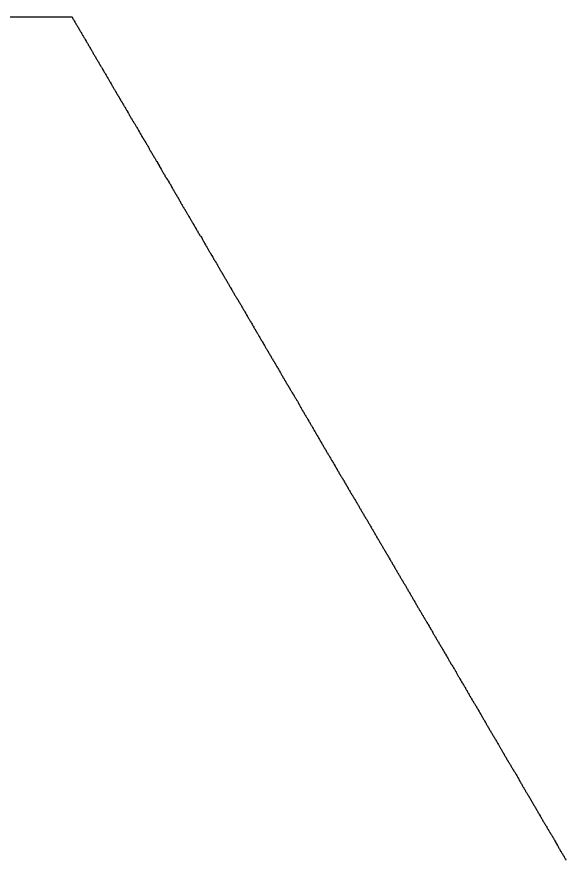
# Model space of a CAD drawing. Header units: metres. Extents: x 645448 to 751671, y 165005 to 309238.
# Drawn here: x 692457 to 739466, y 237122 to 309238 of the extents above; entities that cross this region are included whole.
import ezdxf

# ---------------------------------------------------------------- set-up
doc = ezdxf.new("R2010")
doc.units = ezdxf.units.M
doc.layers.add('alpha_boundary_shrunk', color=7, linetype='Continuous')

msp = doc.modelspace()

# ---------------------------------------------------------------- linework, layer by layer
at = {"layer": 'alpha_boundary_shrunk', "color": 1}
msp.add_lwpolyline([(690627, 309238), (697165, 309238), (697178, 309215), (697210, 309171), (697222, 309158), (697261, 309080), (697297, 309008), (697323, 308961), (697355, 308917), (697367, 308904), (697406, 308826), (697432, 308780), (697463, 308736), (697475, 308723), (697478, 308718), (697514, 308645), (697541, 308599), (697572, 308555), (697584, 308542), (697623, 308464), (697650, 308417), (697681, 308374), (697693, 308361), (697696, 308355), (697768, 308210), (697794, 308164), (697826, 308120), (697838, 308107), (697840, 308102), (697877, 308029), (697903, 307983), (697935, 307939), (697947, 307926), (697949, 307920), (697985, 307848), (698022, 307776), (698048, 307729), (698079, 307685), (698091, 307672), (698094, 307667), (698130, 307594), (698157, 307548), (698188, 307504), (698200, 307491), (698203, 307486), (698239, 307413), (698266, 307367), (698297, 307323), (698309, 307310), (698312, 307304), (698384, 307160), (698411, 307113), (698442, 307069), (698454, 307056), (698456, 307051), (698493, 306978), (698519, 306932), (698551, 306888), (698563, 306875), (698601, 306797), (698638, 306725), (698664, 306678), (698696, 306635), (698707, 306621), (698710, 306616), (698746, 306543), (698773, 306497), (698804, 306453), (698816, 306440), (698819, 306435), (698891, 306290), (698918, 306243), (698949, 306200), (698961, 306186), (698964, 306181), (699000, 306109), (699027, 306062), (699058, 306019), (699070, 306005), (699072, 306000), (699109, 305927), (699135, 305881), (699167, 305837), (699179, 305824), (699181, 305819), (699217, 305746), (699254, 305674), (699280, 305627), (699312, 305584), (699323, 305570), (699362, 305493), (699389, 305446), (699420, 305403), (699432, 305389), (699435, 305384), (699471, 305311), (699507, 305239), (699534, 305192), (699565, 305149), (699577, 305136), (699580, 305130), (699616, 305058), (699643, 305011), (699674, 304968), (699686, 304954), (699688, 304949), (699725, 304877), (699751, 304830), (699783, 304787), (699795, 304773), (699797, 304768), (699870, 304623), (699896, 304576), (699928, 304533), (699939, 304520), (699942, 304514), (699978, 304442), (700005, 304395), (700036, 304352), (700048, 304338), (700087, 304261), (700123, 304188), (700150, 304142), (700181, 304098), (700193, 304085), (700196, 304079), (700232, 304007), (700259, 303960), (700290, 303917), (700302, 303904), (700305, 303898), (700377, 303753), (700403, 303707), (700435, 303663), (700447, 303650), (700449, 303645), (700486, 303572), (700512, 303526), (700544, 303482), (700556, 303469), (700558, 303463), (700594, 303391), (700621, 303344), (700652, 303301), (700664, 303288), (700703, 303210), (700739, 303137), (700766, 303091), (700797, 303047), (700809, 303034), (700848, 302956), (700875, 302910), (700906, 302866), (700918, 302853), (700921, 302847), (700993, 302702), (701019, 302656), (701051, 302612), (701063, 302599), (701065, 302594), (701102, 302521), (701128, 302475), (701160, 302431), (701172, 302418), (701210, 302340), (701237, 302294), (701268, 302250), (701280, 302237), (701283, 302231), (701355, 302086), (701382, 302040), (701413, 301996), (701425, 301983), (701428, 301978), (701464, 301905), (701491, 301859), (701522, 301815), (701534, 301802), (701537, 301797), (701573, 301724), (701609, 301652), (701636, 301605), (701667, 301562), (701703, 301522), (701718, 301507), (701754, 301434), (701790, 301362), (701817, 301315), (701848, 301272), (701860, 301258), (701899, 301181), (701971, 301036), (701998, 300989), (702029, 300946), (702041, 300932), (702044, 300927), (702080, 300854), (702107, 300808), (702138, 300764), (702150, 300751), (702189, 300673), (702225, 300601), (702252, 300554), (702283, 300511), (702295, 300497), (702297, 300492), (702334, 300420), (702360, 300373), (702392, 300330), (702404, 300316), (702406, 300311), (702442, 300238), (702469, 300192), (702500, 300148), (702536, 300108), (702551, 300093), (702587, 300021), (702660, 299876), (702686, 299829), (702718, 299786), (702730, 299773), (702732, 299767), (702769, 299695), (702805, 299622), (702831, 299576), (702863, 299532), (702875, 299519), (702877, 299514), (702950, 299369), (702976, 299322), (703008, 299279), (703020, 299265), (703022, 299260), (703058, 299188), (703085, 299141), (703116, 299098), (703128, 299084), (703167, 299006), (703203, 298934), (703230, 298887), (703261, 298844), (703273, 298831), (703276, 298825), (703312, 298753), (703339, 298706), (703370, 298663), (703406, 298623), (703421, 298608), (703457, 298535), (703484, 298489), (703515, 298445), (703527, 298432), (703530, 298427), (703566, 298354), (703602, 298282), (703628, 298235), (703660, 298192), (703672, 298178), (703711, 298101), (703747, 298028), (703783, 297956), (703819, 297883), (703846, 297837), (703877, 297793), (703889, 297780), (703892, 297774), (703928, 297702), (703955, 297655), (703986, 297612), (703998, 297599), (704001, 297593), (704037, 297521), (704063, 297474), (704095, 297431), (704107, 297417), (704146, 297340), (704182, 297267), (704208, 297221), (704240, 297177), (704252, 297164), (704254, 297158), (704281, 297112), (704312, 297068), (704324, 297055), (704327, 297050), (704363, 296977), (704389, 296931), (704421, 296887), (704433, 296874), (704435, 296868), (704508, 296724), (704534, 296677), (704566, 296633), (704578, 296620), (704580, 296615), (704653, 296470), (704679, 296423), (704711, 296380), (704723, 296366), (704725, 296361), (704798, 296216), (704824, 296170), (704856, 296126), (704868, 296113), (704870, 296108), (704906, 296035), (704933, 295988), (704964, 295945), (704976, 295932), (705015, 295854), (705042, 295807), (705073, 295764), (705085, 295750), (705088, 295745), (705160, 295600), (705187, 295554), (705218, 295510), (705230, 295497), (705233, 295492), (705259, 295445), (705290, 295401), (705302, 295388), (705305, 295383), (705341, 295310), (705368, 295264), (705399, 295220), (705411, 295207), (705414, 295202), (705450, 295129), (705477, 295083), (705508, 295039), (705520, 295026), (705522, 295020), (705549, 294974), (705580, 294930), (705592, 294917), (705595, 294912), (705631, 294839), (705667, 294767), (705704, 294694), (705776, 294549), (705803, 294503), (705834, 294459), (705846, 294446), (705849, 294441), (705885, 294368), (705911, 294322), (705943, 294278), (705955, 294265), (705957, 294260), (705994, 294187), (706030, 294115), (706056, 294068), (706088, 294024), (706100, 294011), (706102, 294006), (706138, 293933), (706165, 293887), (706196, 293843), (706232, 293803), (706247, 293788), (706283, 293716), (706320, 293643), (706356, 293571), (706382, 293524), (706414, 293481), (706426, 293468), (706428, 293462), (706465, 293390), (706501, 293317), (706527, 293271), (706559, 293227), (706571, 293214), (706573, 293209), (706610, 293136), (706646, 293064), (706672, 293017), (706704, 292974), (706716, 292960), (706718, 292955), (706755, 292883), (706781, 292836), (706812, 292792), (706824, 292779), (706827, 292774), (706863, 292701), (706890, 292655), (706921, 292611), (706933, 292598), (706972, 292520), (707008, 292448), (707035, 292401), (707066, 292358), (707078, 292344), (707081, 292339), (707117, 292267), (707143, 292220), (707175, 292176), (707187, 292163), (707189, 292158), (707226, 292085), (707252, 292039), (707283, 291995), (707295, 291982), (707298, 291977), (707334, 291904), (707371, 291832), (707397, 291785), (707428, 291742), (707440, 291728), (707443, 291723), (707469, 291676), (707501, 291633), (707513, 291620), (707515, 291614), (707588, 291469), (707624, 291397), (707651, 291350), (707682, 291307), (707694, 291293), (707733, 291216), (707759, 291169), (707791, 291126), (707803, 291112), (707805, 291107), (707842, 291035), (707868, 290988), (707899, 290944), (707911, 290931), (707950, 290853), (707987, 290781), (708013, 290734), (708044, 290691), (708056, 290677), (708095, 290600), (708122, 290553), (708153, 290510), (708189, 290470), (708225, 290433), (708240, 290418), (708276, 290346), (708349, 290201), (708385, 290129), (708412, 290082), (708443, 290039), (708455, 290025), (708494, 289947), (708530, 289875), (708603, 289730), (708629, 289683), (708660, 289640), (708672, 289627), (708675, 289621), (708711, 289549), (708738, 289502), (708769, 289459), (708781, 289445), (708784, 289440), (708820, 289368), (708856, 289295), (708883, 289249), (708914, 289205), (708926, 289192), (708929, 289186), (708965, 289114), (708991, 289067), (709023, 289024), (709035, 289011), (709074, 288933), (709100, 288886), (709131, 288843), (709143, 288829), (709146, 288824), (709219, 288679), (709245, 288633), (709276, 288589), (709288, 288576), (709291, 288570), (709327, 288498), (709354, 288451), (709385, 288408), (709397, 288395), (709400, 288389), (709426, 288343), (709458, 288299), (709470, 288286), (709472, 288281), (709508, 288208), (709535, 288162), (709566, 288118), (709578, 288105), (709581, 288099), (709607, 288053), (709623, 288031), (709635, 287997), (709653, 287954), (709690, 287882), (709716, 287835), (709747, 287792), (709759, 287779), (709762, 287773), (709798, 287701), (709835, 287628), (709861, 287582), (709892, 287538), (709904, 287525), (709907, 287520), (709943, 287447), (709970, 287401), (710001, 287357), (710013, 287344), (710016, 287338), (710052, 287266), (710078, 287219), (710110, 287176), (710122, 287163), (710124, 287157), (710161, 287085), (710197, 287012), (710223, 286966), (710255, 286922), (710267, 286909), (710269, 286904), (710306, 286831), (710332, 286785), (710363, 286741), (710375, 286728), (710378, 286722), (710414, 286650), (710451, 286577), (710477, 286531), (710508, 286487), (710520, 286474), (710559, 286396), (710586, 286350), (710617, 286306), (710629, 286293), (710632, 286288), (710668, 286215), (710694, 286169), (710726, 286125), (710738, 286112), (710740, 286106), (710777, 286034), (710813, 285961), (710839, 285915), (710871, 285871), (710883, 285858), (710885, 285853), (710922, 285780), (710948, 285734), (710979, 285690), (710991, 285677), (710994, 285672), (711030, 285599), (711067, 285527), (711093, 285480), (711124, 285437), (711136, 285423), (711139, 285418), (711175, 285345), (711202, 285299), (711233, 285255), (711245, 285242), (711248, 285237), (711284, 285164), (711311, 285118), (711342, 285074), (711354, 285061), (711356, 285056), (711383, 285009), (711414, 284966), (711426, 284952), (711429, 284947), (711465, 284874), (711492, 284828), (711523, 284784), (711535, 284771), (711538, 284766), (711574, 284693), (711600, 284647), (711632, 284603), (711644, 284590), (711646, 284585), (711683, 284512), (711719, 284440), (711755, 284367), (711791, 284295), (711818, 284248), (711849, 284205), (711861, 284191), (711900, 284113), (711927, 284067), (711958, 284023), (711970, 284010), (711972, 284005), (712045, 283860), (712071, 283813), (712103, 283770), (712115, 283756), (712117, 283751), (712154, 283679), (712180, 283632), (712212, 283589), (712223, 283575), (712226, 283570), (712262, 283497), (712289, 283451), (712320, 283407), (712332, 283394), (712371, 283316), (712398, 283270), (712429, 283226), (712441, 283213), (712444, 283208), (712480, 283135), (712506, 283088), (712538, 283045), (712550, 283032), (712588, 282954), (712625, 282881), (712651, 282835), (712683, 282791), (712695, 282778), (712733, 282700), (712770, 282628), (712796, 282581), (712828, 282538), (712839, 282524), (712842, 282519), (712878, 282447), (712905, 282400), (712936, 282357), (712948, 282343), (712951, 282338), (712987, 282265), (713023, 282193), (713050, 282146), (713081, 282103), (713093, 282090), (713096, 282084), (713132, 282012), (713159, 281965), (713190, 281922), (713202, 281908), (713205, 281903), (713241, 281831), (713277, 281758), (713303, 281712), (713335, 281668), (713347, 281655), (713349, 281649), (713376, 281603), (713407, 281559), (713419, 281546), (713422, 281541), (713458, 281468), (713494, 281396), (713521, 281349), (713552, 281306), (713564, 281292), (713567, 281287), (713603, 281215), (713639, 281142), (713666, 281096), (713697, 281052), (713709, 281039), (713712, 281033), (713748, 280961), (713775, 280914), (713806, 280871), (713818, 280858), (713857, 280780), (713883, 280733), (713915, 280690), (713927, 280676), (713929, 280671), (714002, 280526), (714028, 280479), (714060, 280436), (714072, 280423), (714074, 280417), (714110, 280345), (714137, 280298), (714168, 280255), (714180, 280242), (714183, 280236), (714219, 280164), (714255, 280091), (714282, 280045), (714313, 280001), (714325, 279988), (714328, 279983), (714364, 279910), (714391, 279863), (714422, 279820), (714434, 279807), (714437, 279801), (714473, 279729), (714499, 279682), (714531, 279639), (714543, 279625), (714545, 279620), (714581, 279548), (714618, 279475), (714644, 279429), (714676, 279385), (714688, 279372), (714690, 279367), (714726, 279294), (714753, 279247), (714784, 279204), (714796, 279191), (714799, 279185), (714835, 279113), (714871, 279040), (714898, 278994), (714929, 278950), (714941, 278937), (714944, 278932), (714980, 278859), (715007, 278813), (715038, 278769), (715050, 278756), (715053, 278751), (715089, 278678), (715115, 278631), (715147, 278588), (715159, 278575), (715197, 278497), (715234, 278424), (715260, 278378), (715292, 278334), (715304, 278321), (715306, 278316), (715342, 278243), (715369, 278197), (715400, 278153), (715412, 278140), (715415, 278135), (715487, 277990), (715514, 277943), (715545, 277899), (715557, 277886), (715560, 277881), (715596, 277808), (715623, 277762), (715654, 277718), (715666, 277705), (715669, 277700), (715705, 277627), (715731, 277581), (715763, 277537), (715775, 277524), (715777, 277519), (715813, 277446), (715850, 277374), (715876, 277327), (715908, 277283), (715920, 277270), (715958, 277192), (715985, 277146), (716016, 277102), (716028, 277089), (716031, 277084), (716067, 277011), (716094, 276965), (716125, 276921), (716137, 276908), (716176, 276830), (716212, 276758), (716239, 276711), (716270, 276667), (716306, 276628), (716321, 276613), (716357, 276540), (716384, 276494), (716415, 276450), (716427, 276437), (716430, 276431), (716466, 276359), (716492, 276312), (716524, 276269), (716536, 276256), (716538, 276250), (716574, 276178), (716611, 276105), (716647, 276033), (716683, 275960), (716710, 275914), (716741, 275870), (716753, 275857), (716756, 275852), (716792, 275779), (716828, 275707), (716855, 275660), (716886, 275617), (716898, 275603), (716901, 275598), (716937, 275526), (716963, 275479), (716995, 275435), (717007, 275422), (717009, 275417), (717046, 275344), (717082, 275272), (717108, 275225), (717140, 275182), (717152, 275168), (717154, 275163), (717190, 275091), (717217, 275044), (717248, 275001), (717260, 274987), (717299, 274910), (717326, 274863), (717357, 274819), (717369, 274806), (717372, 274801), (717444, 274656), (717471, 274609), (717502, 274566), (717514, 274552), (717517, 274547), (717553, 274475), (717589, 274402), (717616, 274356), (717647, 274312), (717659, 274299), (717662, 274294), (717698, 274221), (717724, 274174), (717756, 274131), (717768, 274118), (717770, 274112), (717806, 274040), (717843, 273967), (717869, 273921), (717901, 273877), (717913, 273864), (717915, 273859), (717951, 273786), (717978, 273740), (718009, 273696), (718021, 273683), (718024, 273677), (718060, 273605), (718096, 273533), (718123, 273486), (718154, 273442), (718166, 273429), (718169, 273424), (718205, 273351), (718232, 273305), (718263, 273261), (718275, 273248), (718278, 273243), (718314, 273170), (718350, 273098), (718377, 273051), (718408, 273008), (718420, 272994), (718422, 272989), (718459, 272917), (718485, 272870), (718517, 272826), (718529, 272813), (718531, 272808), (718567, 272735), (718594, 272689), (718625, 272645), (718637, 272632), (718640, 272627), (718676, 272554), (718712, 272482), (718739, 272435), (718770, 272392), (718782, 272378), (718785, 272373), (718821, 272301), (718848, 272254), (718879, 272210), (718891, 272197), (718930, 272119), (718966, 272047), (718993, 272000), (719024, 271957), (719036, 271943), (719075, 271866), (719101, 271819), (719133, 271776), (719145, 271762), (719147, 271757), (719183, 271685), (719210, 271638), (719241, 271594), (719253, 271581), (719256, 271576), (719292, 271503), (719328, 271431), (719355, 271384), (719386, 271341), (719398, 271327), (719401, 271322), (719437, 271250), (719464, 271203), (719495, 271160), (719507, 271146), (719546, 271069), (719572, 271022), (719604, 270978), (719616, 270965), (719618, 270960), (719691, 270815), (719717, 270768), (719749, 270725), (719761, 270711), (719763, 270706), (719799, 270634), (719826, 270587), (719857, 270544), (719869, 270530), (719872, 270525), (719908, 270452), (719935, 270406), (719966, 270362), (719978, 270349), (719981, 270344), (720053, 270199), (720080, 270152), (720111, 270109), (720123, 270095), (720126, 270090), (720162, 270018), (720188, 269971), (720220, 269928), (720232, 269914), (720271, 269836), (720297, 269790), (720328, 269746), (720340, 269733), (720343, 269728), (720379, 269655), (720406, 269609), (720437, 269565), (720449, 269552), (720452, 269547), (720488, 269474), (720524, 269402), (720551, 269355), (720582, 269312), (720594, 269298), (720597, 269293), (720633, 269220), (720659, 269174), (720691, 269130), (720703, 269117), (720742, 269039), (720768, 268993), (720799, 268949), (720811, 268936), (720814, 268931), (720850, 268858), (720877, 268812), (720908, 268768), (720920, 268755), (720923, 268749), (720959, 268677), (720995, 268604), (721022, 268558), (721053, 268514), (721065, 268501), (721068, 268496), (721104, 268423), (721130, 268377), (721162, 268333), (721174, 268320), (721176, 268315), (721213, 268242), (721239, 268196), (721270, 268152), (721282, 268139), (721285, 268133), (721321, 268061), (721348, 268014), (721379, 267971), (721391, 267958), (721394, 267952), (721430, 267880), (721466, 267807), (721493, 267761), (721524, 267717), (721536, 267704), (721539, 267699), (721575, 267626), (721602, 267580), (721633, 267536), (721645, 267523), (721647, 267517), (721684, 267445), (721710, 267398), (721742, 267355), (721754, 267342), (721792, 267264), (721819, 267217), (721850, 267174), (721862, 267160), (721865, 267155), (721901, 267083), (721937, 267010), (721964, 266963), (721995, 266920), (722007, 266907), (722010, 266901), (722046, 266829), (722073, 266782), (722104, 266739), (722116, 266725), (722119, 266720), (722155, 266648), (722191, 266575), (722218, 266529), (722249, 266485), (722261, 266472), (722263, 266467), (722300, 266394), (722326, 266347), (722358, 266304), (722370, 266291), (722372, 266285), (722399, 266239), (722430, 266195), (722442, 266182), (722445, 266177), (722481, 266104), (722517, 266032), (722553, 265959), (722580, 265913), (722611, 265869), (722623, 265856), (722626, 265851), (722662, 265778), (722689, 265731), (722720, 265688), (722732, 265675), (722735, 265669), (722771, 265597), (722807, 265524), (722834, 265478), (722865, 265434), (722877, 265421), (722880, 265416), (722916, 265343), (722942, 265297), (722974, 265253), (722986, 265240), (722988, 265235), (723024, 265162), (723051, 265115), (723082, 265072), (723094, 265059), (723133, 264981), (723169, 264908), (723196, 264862), (723227, 264818), (723239, 264805), (723278, 264727), (723305, 264681), (723336, 264637), (723348, 264624), (723351, 264619), (723387, 264546), (723423, 264474), (723450, 264427), (723481, 264383), (723493, 264370), (723496, 264365), (723532, 264292), (723558, 264246), (723590, 264202), (723602, 264189), (723604, 264184), (723640, 264111), (723667, 264065), (723698, 264021), (723710, 264008), (723749, 263930), (723785, 263858), (723812, 263811), (723843, 263767), (723855, 263754), (723894, 263676), (723921, 263630), (723952, 263586), (723964, 263573), (723967, 263568), (724039, 263423), (724066, 263376), (724097, 263333), (724109, 263319), (724112, 263314), (724148, 263242), (724174, 263195), (724206, 263151), (724218, 263138), (724256, 263060), (724283, 263014), (724314, 262970), (724326, 262957), (724329, 262952), (724401, 262807), (724428, 262760), (724459, 262717), (724471, 262703), (724474, 262698), (724510, 262626), (724537, 262579), (724568, 262535), (724580, 262522), (724583, 262517), (724619, 262444), (724645, 262398), (724677, 262354), (724689, 262341), (724691, 262336), (724728, 262263), (724764, 262191), (724790, 262144), (724822, 262101), (724834, 262087), (724836, 262082), (724872, 262010), (724899, 261963), (724930, 261919), (724942, 261906), (724945, 261901), (724981, 261828), (725017, 261756), (725044, 261709), (725075, 261666), (725087, 261652), (725126, 261575), (725153, 261528), (725184, 261485), (725196, 261471), (725199, 261466), (725235, 261394), (725271, 261321), (725298, 261274), (725329, 261231), (725341, 261218), (725380, 261140), (725406, 261093), (725438, 261050), (725450, 261036), (725452, 261031), (725488, 260959), (725525, 260886), (725551, 260840), (725583, 260796), (725595, 260783), (725597, 260777), (725624, 260731), (725655, 260687), (725667, 260674), (725670, 260669), (725706, 260596), (725732, 260550), (725764, 260506), (725776, 260493), (725778, 260488), (725815, 260415), (725841, 260369), (725872, 260325), (725884, 260312), (725887, 260306), (725923, 260234), (725960, 260161), (725996, 260089), (726022, 260042), (726054, 259999), (726066, 259986), (726068, 259980), (726104, 259908), (726141, 259835), (726167, 259789), (726199, 259745), (726211, 259732), (726213, 259727), (726249, 259654), (726276, 259608), (726307, 259564), (726319, 259551), (726322, 259545), (726358, 259473), (726385, 259426), (726416, 259383), (726428, 259370), (726467, 259292), (726503, 259219), (726530, 259173), (726561, 259129), (726573, 259116), (726612, 259038), (726638, 258992), (726670, 258948), (726682, 258935), (726684, 258929), (726757, 258785), (726783, 258738), (726815, 258694), (726827, 258681), (726829, 258676), (726865, 258603), (726892, 258557), (726923, 258513), (726935, 258500), (726938, 258495), (726974, 258422), (727001, 258376), (727032, 258332), (727044, 258319), (727047, 258313), (727083, 258241), (727119, 258169), (727146, 258122), (727177, 258078), (727189, 258065), (727192, 258060), (727228, 257987), (727254, 257941), (727286, 257897), (727298, 257884), (727300, 257879), (727337, 257806), (727373, 257734), (727399, 257687), (727431, 257644), (727443, 257630), (727445, 257625), (727481, 257552), (727508, 257506), (727539, 257462), (727551, 257449), (727554, 257444), (727590, 257371), (727617, 257325), (727648, 257281), (727660, 257268), (727735, 257118), (727762, 257071), (727793, 257028), (727805, 257014), (727808, 257009), (727844, 256936), (727870, 256890), (727902, 256846), (727914, 256833), (727916, 256828), (727943, 256781), (727974, 256738), (727986, 256724), (727989, 256719), (728025, 256647), (728061, 256574), (728097, 256502), (728124, 256455), (728155, 256412), (728167, 256398), (728170, 256393), (728206, 256320), (728233, 256274), (728264, 256230), (728276, 256217), (728279, 256212), (728315, 256139), (728351, 256067), (728378, 256020), (728409, 255977), (728421, 255963), (728424, 255958), (728460, 255886), (728486, 255839), (728518, 255796), (728530, 255782), (728532, 255777), (728569, 255704), (728605, 255632), (728631, 255585), (728663, 255542), (728675, 255529), (728677, 255523), (728713, 255451), (728740, 255404), (728771, 255361), (728783, 255347), (728786, 255342), (728822, 255270), (728849, 255223), (728880, 255180), (728892, 255166), (728931, 255088), (728957, 255042), (728989, 254998), (729001, 254985), (729003, 254980), (729040, 254907), (729076, 254835), (729102, 254788), (729134, 254745), (729146, 254731), (729148, 254726), (729221, 254581), (729247, 254535), (729279, 254491), (729291, 254478), (729293, 254472), (729329, 254400), (729356, 254353), (729387, 254310), (729399, 254297), (729402, 254291), (729438, 254219), (729465, 254172), (729496, 254129), (729508, 254115), (729511, 254110), (729547, 254038), (729583, 253965), (729610, 253919), (729641, 253875), (729653, 253862), (729656, 253856), (729682, 253810), (729713, 253766), (729725, 253753), (729764, 253675), (729791, 253629), (729822, 253585), (729834, 253572), (729837, 253567), (729873, 253494), (729900, 253447), (729931, 253404), (729943, 253391), (729946, 253385), (729972, 253339), (730003, 253295), (730015, 253282), (730018, 253277), (730054, 253204), (730090, 253132), (730199, 252914), (730226, 252868), (730257, 252824), (730269, 252811), (730308, 252733), (730334, 252687), (730366, 252643), (730378, 252630), (730453, 252479), (730479, 252433), (730511, 252389), (730523, 252376), (730562, 252298), (730588, 252252), (730619, 252208), (730631, 252195), (730634, 252190), (730670, 252117), (730697, 252071), (730728, 252027), (730740, 252014), (730743, 252008), (730769, 251962), (730801, 251918), (730813, 251905), (730815, 251900), (730851, 251827), (730888, 251755), (730914, 251708), (730945, 251665), (730957, 251651), (730960, 251646), (730996, 251574), (731033, 251501), (731059, 251455), (731090, 251411), (731102, 251398), (731105, 251392), (731178, 251247), (731204, 251201), (731235, 251157), (731247, 251144), (731286, 251066), (731313, 251020), (731344, 250976), (731356, 250963), (731359, 250958), (731431, 250813), (731458, 250766), (731489, 250723), (731501, 250709), (731540, 250631), (731566, 250585), (731598, 250541), (731610, 250528), (731612, 250523), (731649, 250450), (731675, 250404), (731706, 250360), (731742, 250320), (731757, 250305), (731794, 250233), (731830, 250160), (731856, 250114), (731888, 250070), (731900, 250057), (731938, 249979), (731975, 249907), (732011, 249834), (732037, 249788), (732069, 249744), (732081, 249731), (732083, 249726), (732120, 249653), (732156, 249581), (732182, 249534), (732214, 249491), (732226, 249477), (732228, 249472), (732265, 249399), (732301, 249327), (732327, 249280), (732359, 249237), (732371, 249224), (732373, 249218), (732410, 249146), (732436, 249099), (732467, 249056), (732479, 249042), (732518, 248965), (732554, 248892), (732581, 248846), (732612, 248802), (732624, 248789), (732627, 248783), (732663, 248711), (732690, 248664), (732721, 248621), (732733, 248608), (732736, 248602), (732772, 248530), (732798, 248483), (732830, 248440), (732842, 248426), (732844, 248421), (732881, 248349), (732917, 248276), (732943, 248230), (732975, 248186), (732987, 248173), (732989, 248167), (733026, 248095), (733052, 248048), (733083, 248005), (733095, 247992), (733098, 247986), (733134, 247914), (733171, 247841), (733197, 247795), (733228, 247751), (733240, 247738), (733243, 247733), (733279, 247660), (733306, 247613), (733337, 247570), (733349, 247557), (733352, 247551), (733388, 247479), (733414, 247432), (733446, 247389), (733458, 247376), (733497, 247298), (733533, 247225), (733559, 247179), (733591, 247135), (733603, 247122), (733605, 247117), (733642, 247044), (733668, 246997), (733699, 246954), (733711, 246941), (733787, 246790), (733813, 246744), (733844, 246700), (733856, 246687), (733859, 246682), (733895, 246609), (733922, 246563), (733953, 246519), (733965, 246506), (734004, 246428), (734030, 246381), (734062, 246338), (734074, 246325), (734076, 246319), (734113, 246247), (734149, 246174), (734175, 246128), (734207, 246084), (734219, 246071), (734221, 246066), (734258, 245993), (734284, 245947), (734315, 245903), (734327, 245890), (734330, 245885), (734366, 245812), (734403, 245740), (734429, 245693), (734460, 245650), (734472, 245636), (734475, 245631), (734511, 245558), (734538, 245512), (734569, 245468), (734581, 245455), (734584, 245450), (734620, 245377), (734646, 245331), (734678, 245287), (734690, 245274), (734692, 245269), (734729, 245196), (734765, 245124), (734791, 245077), (734823, 245034), (734835, 245020), (734837, 245015), (734874, 244942), (734900, 244896), (734931, 244852), (734943, 244839), (734982, 244761), (735009, 244715), (735040, 244671), (735076, 244631), (735091, 244616), (735127, 244544), (735154, 244497), (735185, 244454), (735197, 244440), (735236, 244363), (735272, 244290), (735299, 244244), (735330, 244200), (735342, 244187), (735381, 244109), (735417, 244036), (735453, 243964), (735490, 243892), (735516, 243845), (735547, 243801), (735559, 243788), (735562, 243783), (735598, 243710), (735635, 243638), (735661, 243591), (735692, 243548), (735704, 243534), (735707, 243529), (735743, 243457), (735770, 243410), (735801, 243367), (735813, 243353), (735816, 243348), (735852, 243276), (735878, 243229), (735910, 243185), (735922, 243172), (735924, 243167), (735961, 243094), (735997, 243022), (736023, 242975), (736055, 242932), (736067, 242918), (736106, 242841), (736132, 242794), (736163, 242751), (736175, 242737), (736178, 242732), (736214, 242660), (736241, 242613), (736272, 242569), (736284, 242556), (736287, 242551), (736313, 242504), (736345, 242461), (736357, 242447), (736359, 242442), (736396, 242370), (736432, 242297), (736468, 242225), (736494, 242178), (736526, 242135), (736538, 242121), (736540, 242116), (736577, 242044), (736613, 241971), (736639, 241924), (736671, 241881), (736683, 241868), (736685, 241862), (736722, 241790), (736748, 241743), (736779, 241700), (736791, 241686), (736794, 241681), (736830, 241609), (736867, 241536), (736893, 241490), (736924, 241446), (736936, 241433), (736939, 241428), (736975, 241355), (737002, 241308), (737033, 241265), (737045, 241252), (737084, 241174), (737110, 241127), (737142, 241084), (737154, 241070), (737156, 241065), (737193, 240993), (737229, 240920), (737255, 240874), (737287, 240830), (737299, 240817), (737338, 240739), (737364, 240692), (737395, 240649), (737407, 240636), (737410, 240630), (737446, 240558), (737483, 240485), (737509, 240439), (737540, 240395), (737552, 240382), (737591, 240304), (737618, 240258), (737649, 240214), (737661, 240201), (737664, 240195), (737700, 240123), (737727, 240076), (737758, 240033), (737770, 240020), (737772, 240014), (737809, 239942), (737845, 239869), (737871, 239823), (737903, 239779), (737915, 239766), (737917, 239761), (737954, 239688), (737980, 239642), (738011, 239598), (738023, 239585), (738026, 239579), (738053, 239533), (738084, 239489), (738096, 239476), (738135, 239398), (738161, 239352), (738193, 239308), (738205, 239295), (738207, 239290), (738244, 239217), (738270, 239171), (738301, 239127), (738313, 239114), (738352, 239036), (738379, 238989), (738410, 238946), (738422, 238933), (738425, 238927), (738461, 238855), (738497, 238782), (738570, 238637), (738596, 238591), (738628, 238547), (738639, 238534), (738642, 238529), (738715, 238384), (738741, 238337), (738772, 238294), (738784, 238280), (738787, 238275), (738823, 238203), (738850, 238156), (738881, 238112), (738893, 238099), (738896, 238094), (738932, 238021), (738968, 237949), (738995, 237902), (739026, 237859), (739038, 237845), (739041, 237840), (739077, 237768), (739103, 237721), (739135, 237678), (739147, 237664), (739149, 237659), (739186, 237586), (739212, 237540), (739244, 237496), (739255, 237483), (739258, 237478), (739294, 237405), (739331, 237333), (739357, 237286), (739388, 237243), (739400, 237229), (739403, 237224), (739439, 237152), (739466, 237105)], dxfattribs=at)

doc.saveas('drawing.dxf')
